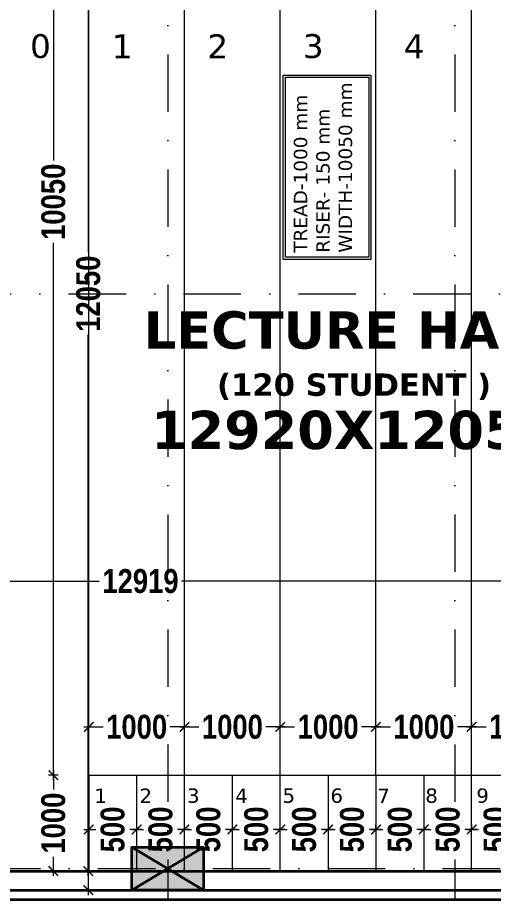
# Model space of a CAD drawing. Header units: millimetres. Extents: x -3092155 to 4513934, y -12317808 to 1850003.
# Drawn here: x -401904 to -396932, y -5715460 to -5706319 of the extents above; entities that cross this region are included whole.
import ezdxf

# ---------------------------------------------------------------- set-up
doc = ezdxf.new("R2010")
doc.units = ezdxf.units.MM
doc.header["$LTSCALE"] = 2
doc.header["$MEASUREMENT"] = 0
doc.header["$PDMODE"] = 34
doc.header["$PDSIZE"] = 500
doc.linetypes.add('DASHDOT', pattern=[1, 0.5, -0.25, 0, -0.25])
for name, color, linetype, lineweight in [('coloumn', 10, 'Continuous', 35), ('D DIM', 250, 'Continuous', 9), ('expen. jt.', 130, 'Continuous', 35), ('GRID', 251, 'DASHDOT', 5), ('slab', 7, 'Continuous', 15), ('Step', 251, 'Continuous', 9), ('TEXT', 7, 'Continuous', 13), ('WAll', 250, 'Continuous', 35)]:
    doc.layers.add(name, color=color, linetype=linetype, lineweight=lineweight)
doc.styles.add('INNER DIM', font='ARIALNB.TTF', dxfattribs={"height": 250})
doc.styles.add('style2', font='verdana.ttf')
doc.dimstyles.new('external final', dxfattribs={"dimscale": 0, "dimtxt": 250, "dimasz": 100, "dimexe": 50, "dimexo": 50, "dimgap": 50, "dimtad": 0, "dimdec": 0, "dimzin": 0, "dimdsep": 46, "dimtxsty": 'INNER DIM', "dimblk": 'ARCHTICK', "dimcen": 100, "dimdle": 50, "dimclrd": 256, "dimclre": 256, "dimclrt": 256, "dimadec": 0, "dimazin": 0, "dimtfac": 1, "dimtdec": 0, "dimtix": 1, "dimtmove": 1, "dimatfit": 3, "dimfxl": 50, "dimfxlon": 1, "dimtolj": 1, "dimtzin": 0, "dimlwd": -1, "dimlwe": -1, "dimarcsym": 1})
doc.dimstyles.new('INNER DIM', dxfattribs={"dimscale": 0, "dimtxt": 250, "dimasz": 100, "dimexe": 50, "dimexo": 50, "dimgap": 50, "dimtad": 0, "dimdec": 0, "dimzin": 0, "dimdsep": 46, "dimtxsty": 'INNER DIM', "dimblk": 'ARCHTICK', "dimcen": 100, "dimdle": 50, "dimclrd": 256, "dimclre": 256, "dimclrt": 256, "dimadec": 0, "dimazin": 0, "dimtfac": 1, "dimtdec": 0, "dimtix": 1, "dimtmove": 2, "dimatfit": 3, "dimfxl": 50, "dimfxlon": 1, "dimtolj": 1, "dimtzin": 0, "dimlwd": -1, "dimlwe": -1, "dimarcsym": 1})

# ---------------------------------------------------------------- blocks, each defined once
blk = doc.blocks.new('_ArchTick')
at = {"color": 0, "linetype": 'ByBlock', "const_width": 0.15}
blk.add_lwpolyline([(-0.5, -0.5), (0.5, 0.5)], dxfattribs=at)
blk = doc.blocks.new('*D710')
at = {"layer": 'D DIM', "ltscale": 100, "transparency": 16777216}
for p, q in [((-407128.9, -5712201.2), (-401049.5, -5712201.2)), ((-407078.9, -5712251.2), (-407078.9, -5712151.2)), ((-394109.7, -5712201.2), (-400189.1, -5712201.2)), ((-394159.7, -5712251.2), (-394159.7, -5712151.2))]:
    blk.add_line(p, q, dxfattribs=at)
at = {"layer": 'Defpoints', "color": 0, "lineweight": 50, "ltscale": 100, "transparency": 16777216}
for p in [(-394159.7, -5712201.2), (-394159.7, -5714776.2), (-407078.9, -5714976.2)]:
    blk.add_point(p, dxfattribs=at)
at = {"layer": 'D DIM', "ltscale": 100, "transparency": 16777216, "xscale": 100, "yscale": 100, "zscale": 100, "rotation": 180}
blk.add_blockref('_ArchTick', (-407078.9, -5712201.2), dxfattribs=at)
at = {"layer": 'D DIM', "ltscale": 100, "transparency": 16777216, "xscale": 100, "yscale": 100, "zscale": 100}
blk.add_blockref('_ArchTick', (-394159.7, -5712201.2), dxfattribs=at)
at = {"layer": 'D DIM', "ltscale": 100, "transparency": 16777216, "insert": (-400619.3, -5712201.2), "char_height": 250, "attachment_point": 5, "style": 'INNER DIM'}
blk.add_mtext('\\A1;12919', dxfattribs=at)
blk = doc.blocks.new('*D730')
at = {"layer": 'D DIM', "ltscale": 100, "transparency": 16777216}
for p, q in [((-438689.1, 360.6), (-438689.1, 460.6)), ((998.8, 360.6), (998.8, 460.6)), ((1048.8, 410.6), (-438739.1, 410.6))]:
    blk.add_line(p, q, dxfattribs=at)
at = {"layer": 'Defpoints', "color": 0, "lineweight": 50, "ltscale": 100, "transparency": 16777216}
for p in [(-438689.1, 410.6), (998.8, 0), (-438689.1, -5723126.2)]:
    blk.add_point(p, dxfattribs=at)
at = {"layer": 'D DIM', "ltscale": 100, "transparency": 16777216, "xscale": 100, "yscale": 100, "zscale": 100, "rotation": 180}
blk.add_blockref('_ArchTick', (-438689.1, 410.6), dxfattribs=at)
at = {"layer": 'D DIM', "ltscale": 100, "transparency": 16777216, "xscale": 100, "yscale": 100, "zscale": 100}
blk.add_blockref('_ArchTick', (998.8, 410.6), dxfattribs=at)
at = {"layer": 'D DIM', "ltscale": 100, "transparency": 16777216, "insert": (1326.5, 835.2), "char_height": 250, "attachment_point": 5, "style": 'INNER DIM'}
blk.add_mtext('\\A1;439688', dxfattribs=at)
blk = doc.blocks.new('*D351')
at = {"layer": 'D DIM', "ltscale": 100, "transparency": 16777216}
for p, q in [((-401114, -5703176.2), (-401214, -5703176.2)), ((-401164, -5703126.2), (-401164, -5708771.4)), ((-401164, -5715276.2), (-401164, -5709631.1)), ((-401114, -5715226.2), (-401214, -5715226.2))]:
    blk.add_line(p, q, dxfattribs=at)
at = {"layer": 'Defpoints', "color": 0, "lineweight": 50, "ltscale": 100, "transparency": 16777216}
for p in [(-400709.3, -5703176.2), (-401164, -5715226.2), (-400709.3, -5715226.2)]:
    blk.add_point(p, dxfattribs=at)
at = {"layer": 'D DIM', "ltscale": 100, "transparency": 16777216, "xscale": 100, "yscale": 100, "zscale": 100}
for p, rotation in [((-401164, -5703176.2), 90), ((-401164, -5715226.2), 270)]:
    blk.add_blockref('_ArchTick', p, dxfattribs=dict(at, rotation=rotation))
at = {"layer": 'D DIM', "ltscale": 100, "transparency": 16777216, "insert": (-401164, -5709201.2), "char_height": 250, "attachment_point": 5, "rotation": 90, "style": 'INNER DIM'}
blk.add_mtext('\\A1;12050', dxfattribs=at)
blk = doc.blocks.new('*D352')
at = {"layer": 'D DIM', "ltscale": 100, "transparency": 16777216}
for p, q in [((-401114, -5715226.2), (-401214, -5715226.2)), ((-401164, -5715176.2), (-401164, -5715476.2)), ((-401114, -5715426.2), (-401214, -5715426.2))]:
    blk.add_line(p, q, dxfattribs=at)
at = {"layer": 'Defpoints', "color": 0, "lineweight": 50, "ltscale": 100, "transparency": 16777216}
for p in [(-400709.3, -5715226.2), (-401164, -5715426.2), (-400709.3, -5715426.2)]:
    blk.add_point(p, dxfattribs=at)
at = {"layer": 'D DIM', "ltscale": 100, "transparency": 16777216, "xscale": 100, "yscale": 100, "zscale": 100}
for p, rotation in [((-401164, -5715226.2), 90), ((-401164, -5715426.2), 270)]:
    blk.add_blockref('_ArchTick', p, dxfattribs=dict(at, rotation=rotation))
at = {"layer": 'D DIM', "ltscale": 100, "transparency": 16777216, "insert": (-402327.4, -5714767.9), "char_height": 250, "attachment_point": 5, "rotation": 90, "style": 'INNER DIM'}
blk.add_mtext('\\A1;200', dxfattribs=at)
blk = doc.blocks.new('*D486')
at = {"layer": 'D DIM', "ltscale": 100, "transparency": 16777216}
for p, q in [((-401479.2, -5704176.1), (-401579.2, -5704176.1)), ((-401529.2, -5704126.1), (-401529.2, -5707812.2)), ((-401529.2, -5714276.2), (-401529.2, -5708671.9)), ((-401479.2, -5714226.2), (-401579.2, -5714226.2))]:
    blk.add_line(p, q, dxfattribs=at)
at = {"layer": 'Defpoints', "color": 0, "lineweight": 50, "ltscale": 100, "transparency": 16777216}
for p in [(-400891.2, -5704176.1), (-401529.2, -5714226.2), (-401159.3, -5714226.2)]:
    blk.add_point(p, dxfattribs=at)
at = {"layer": 'D DIM', "ltscale": 100, "transparency": 16777216, "xscale": 100, "yscale": 100, "zscale": 100}
for p, rotation in [((-401529.2, -5704176.1), 90), ((-401529.2, -5714226.2), 270)]:
    blk.add_blockref('_ArchTick', p, dxfattribs=dict(at, rotation=rotation))
at = {"layer": 'D DIM', "ltscale": 100, "transparency": 16777216, "insert": (-401529.2, -5708242), "char_height": 250, "attachment_point": 5, "rotation": 90, "style": 'INNER DIM'}
blk.add_mtext('\\A1;10050', dxfattribs=at)
blk = doc.blocks.new('*D487')
at = {"layer": 'D DIM', "ltscale": 100, "transparency": 16777216}
for p, q in [((-401479.2, -5714226.2), (-401579.2, -5714226.2)), ((-401529.2, -5714176.2), (-401529.2, -5714376)), ((-401529.2, -5715276.2), (-401529.2, -5715076.5)), ((-401479.2, -5715226.2), (-401579.2, -5715226.2))]:
    blk.add_line(p, q, dxfattribs=at)
at = {"layer": 'Defpoints', "color": 0, "lineweight": 50, "ltscale": 100, "transparency": 16777216}
for p in [(-401159.3, -5714226.2), (-401529.2, -5715226.2), (-401159.3, -5715226.2)]:
    blk.add_point(p, dxfattribs=at)
at = {"layer": 'D DIM', "ltscale": 100, "transparency": 16777216, "xscale": 100, "yscale": 100, "zscale": 100}
for p, rotation in [((-401529.2, -5714226.2), 90), ((-401529.2, -5715226.2), 270)]:
    blk.add_blockref('_ArchTick', p, dxfattribs=dict(at, rotation=rotation))
at = {"layer": 'D DIM', "ltscale": 100, "transparency": 16777216, "insert": (-401529.2, -5714726.2), "char_height": 250, "attachment_point": 5, "rotation": 90, "style": 'INNER DIM'}
blk.add_mtext('\\A1;1000', dxfattribs=at)
blk = doc.blocks.new('*D490')
at = {"layer": 'D DIM', "ltscale": 100, "transparency": 16777216}
for p, q in [((-397159.3, -5713722), (-397159.3, -5713672)), ((-396159.3, -5713722), (-396159.3, -5713672)), ((-397209.3, -5713722), (-397009.5, -5713722)), ((-396109.3, -5713722), (-396309.1, -5713722))]:
    blk.add_line(p, q, dxfattribs=at)
at = {"layer": 'Defpoints', "color": 0, "lineweight": 50, "ltscale": 100, "transparency": 16777216}
for p in [(-397159.3, -5713722), (-397159.3, -5713722), (-396159.3, -5713722)]:
    blk.add_point(p, dxfattribs=at)
at = {"layer": 'D DIM', "ltscale": 100, "transparency": 16777216, "xscale": 100, "yscale": 100, "zscale": 100, "rotation": 180}
blk.add_blockref('_ArchTick', (-397159.3, -5713722), dxfattribs=at)
at = {"layer": 'D DIM', "ltscale": 100, "transparency": 16777216, "xscale": 100, "yscale": 100, "zscale": 100}
blk.add_blockref('_ArchTick', (-396159.3, -5713722), dxfattribs=at)
at = {"layer": 'D DIM', "ltscale": 100, "transparency": 16777216, "insert": (-396659.3, -5713722), "char_height": 250, "attachment_point": 5, "style": 'INNER DIM'}
blk.add_mtext('\\A1;1000', dxfattribs=at)
blk = doc.blocks.new('*D491')
at = {"layer": 'D DIM', "ltscale": 100, "transparency": 16777216}
for p, q in [((-398159.3, -5713722), (-398159.3, -5713672)), ((-397159.3, -5713722), (-397159.3, -5713672)), ((-398209.3, -5713722), (-398009.5, -5713722)), ((-397109.3, -5713722), (-397309.1, -5713722))]:
    blk.add_line(p, q, dxfattribs=at)
at = {"layer": 'Defpoints', "color": 0, "lineweight": 50, "ltscale": 100, "transparency": 16777216}
for p in [(-398159.3, -5713722), (-398159.3, -5713722), (-397159.3, -5713722)]:
    blk.add_point(p, dxfattribs=at)
at = {"layer": 'D DIM', "ltscale": 100, "transparency": 16777216, "xscale": 100, "yscale": 100, "zscale": 100, "rotation": 180}
blk.add_blockref('_ArchTick', (-398159.3, -5713722), dxfattribs=at)
at = {"layer": 'D DIM', "ltscale": 100, "transparency": 16777216, "xscale": 100, "yscale": 100, "zscale": 100}
blk.add_blockref('_ArchTick', (-397159.3, -5713722), dxfattribs=at)
at = {"layer": 'D DIM', "ltscale": 100, "transparency": 16777216, "insert": (-397659.3, -5713722), "char_height": 250, "attachment_point": 5, "style": 'INNER DIM'}
blk.add_mtext('\\A1;1000', dxfattribs=at)
blk = doc.blocks.new('*D492')
at = {"layer": 'D DIM', "ltscale": 100, "transparency": 16777216}
for p, q in [((-399159.3, -5713722), (-399159.3, -5713672)), ((-398159.3, -5713722), (-398159.3, -5713672)), ((-399209.3, -5713722), (-399009.5, -5713722)), ((-398109.3, -5713722), (-398309.1, -5713722))]:
    blk.add_line(p, q, dxfattribs=at)
at = {"layer": 'Defpoints', "color": 0, "lineweight": 50, "ltscale": 100, "transparency": 16777216}
for p in [(-399159.3, -5713722), (-399159.3, -5713722), (-398159.3, -5713722)]:
    blk.add_point(p, dxfattribs=at)
at = {"layer": 'D DIM', "ltscale": 100, "transparency": 16777216, "xscale": 100, "yscale": 100, "zscale": 100, "rotation": 180}
blk.add_blockref('_ArchTick', (-399159.3, -5713722), dxfattribs=at)
at = {"layer": 'D DIM', "ltscale": 100, "transparency": 16777216, "xscale": 100, "yscale": 100, "zscale": 100}
blk.add_blockref('_ArchTick', (-398159.3, -5713722), dxfattribs=at)
at = {"layer": 'D DIM', "ltscale": 100, "transparency": 16777216, "insert": (-398659.3, -5713722), "char_height": 250, "attachment_point": 5, "style": 'INNER DIM'}
blk.add_mtext('\\A1;1000', dxfattribs=at)
blk = doc.blocks.new('*D493')
at = {"layer": 'D DIM', "ltscale": 100, "transparency": 16777216}
for p, q in [((-400159.3, -5713722), (-400159.3, -5713672)), ((-399159.3, -5713722), (-399159.3, -5713672)), ((-400209.3, -5713722), (-400009.5, -5713722)), ((-399109.3, -5713722), (-399309.1, -5713722))]:
    blk.add_line(p, q, dxfattribs=at)
at = {"layer": 'Defpoints', "color": 0, "lineweight": 50, "ltscale": 100, "transparency": 16777216}
for p in [(-400159.3, -5713722), (-400159.3, -5713722), (-399159.3, -5713722)]:
    blk.add_point(p, dxfattribs=at)
at = {"layer": 'D DIM', "ltscale": 100, "transparency": 16777216, "xscale": 100, "yscale": 100, "zscale": 100, "rotation": 180}
blk.add_blockref('_ArchTick', (-400159.3, -5713722), dxfattribs=at)
at = {"layer": 'D DIM', "ltscale": 100, "transparency": 16777216, "xscale": 100, "yscale": 100, "zscale": 100}
blk.add_blockref('_ArchTick', (-399159.3, -5713722), dxfattribs=at)
at = {"layer": 'D DIM', "ltscale": 100, "transparency": 16777216, "insert": (-399659.3, -5713722), "char_height": 250, "attachment_point": 5, "style": 'INNER DIM'}
blk.add_mtext('\\A1;1000', dxfattribs=at)
blk = doc.blocks.new('*D494')
at = {"layer": 'D DIM', "ltscale": 100, "transparency": 16777216}
for p, q in [((-401159.3, -5713722), (-401159.3, -5713672)), ((-400159.3, -5713722), (-400159.3, -5713672)), ((-401209.3, -5713722), (-401009.5, -5713722)), ((-400109.3, -5713722), (-400309.1, -5713722))]:
    blk.add_line(p, q, dxfattribs=at)
at = {"layer": 'Defpoints', "color": 0, "lineweight": 50, "ltscale": 100, "transparency": 16777216}
for p in [(-401159.3, -5713722), (-401159.3, -5713722), (-400159.3, -5713722)]:
    blk.add_point(p, dxfattribs=at)
at = {"layer": 'D DIM', "ltscale": 100, "transparency": 16777216, "xscale": 100, "yscale": 100, "zscale": 100, "rotation": 180}
blk.add_blockref('_ArchTick', (-401159.3, -5713722), dxfattribs=at)
at = {"layer": 'D DIM', "ltscale": 100, "transparency": 16777216, "xscale": 100, "yscale": 100, "zscale": 100}
blk.add_blockref('_ArchTick', (-400159.3, -5713722), dxfattribs=at)
at = {"layer": 'D DIM', "ltscale": 100, "transparency": 16777216, "insert": (-400659.3, -5713722), "char_height": 250, "attachment_point": 5, "style": 'INNER DIM'}
blk.add_mtext('\\A1;1000', dxfattribs=at)
blk = doc.blocks.new('*D499')
at = {"layer": 'D DIM', "ltscale": 100, "transparency": 16777216}
for p, q in [((-397209.3, -5714792), (-397086.9, -5714792)), ((-397159.3, -5714792), (-397159.3, -5714742)), ((-396609.3, -5714792), (-396731.7, -5714792)), ((-396659.3, -5714792), (-396659.3, -5714742))]:
    blk.add_line(p, q, dxfattribs=at)
at = {"layer": 'Defpoints', "color": 0, "lineweight": 50, "ltscale": 100, "transparency": 16777216}
for p in [(-397159.3, -5714792), (-397159.3, -5714792), (-396659.3, -5714792)]:
    blk.add_point(p, dxfattribs=at)
at = {"layer": 'D DIM', "ltscale": 100, "transparency": 16777216, "xscale": 100, "yscale": 100, "zscale": 100, "rotation": 180}
blk.add_blockref('_ArchTick', (-397159.3, -5714792), dxfattribs=at)
at = {"layer": 'D DIM', "ltscale": 100, "transparency": 16777216, "xscale": 100, "yscale": 100, "zscale": 100}
blk.add_blockref('_ArchTick', (-396659.3, -5714792), dxfattribs=at)
at = {"layer": 'D DIM', "ltscale": 100, "transparency": 16777216, "insert": (-396909.3, -5714792), "char_height": 250, "attachment_point": 5, "rotation": 90, "style": 'INNER DIM'}
blk.add_mtext('\\A1;500', dxfattribs=at)
blk = doc.blocks.new('*D500')
at = {"layer": 'D DIM', "ltscale": 100, "transparency": 16777216}
for p, q in [((-397709.3, -5714792), (-397586.9, -5714792)), ((-397659.3, -5714792), (-397659.3, -5714842)), ((-397109.3, -5714792), (-397231.7, -5714792)), ((-397159.3, -5714792), (-397159.3, -5714742))]:
    blk.add_line(p, q, dxfattribs=at)
at = {"layer": 'Defpoints', "color": 0, "lineweight": 50, "ltscale": 100, "transparency": 16777216}
for p in [(-397659.3, -5714792), (-397659.3, -5714792), (-397159.3, -5714792)]:
    blk.add_point(p, dxfattribs=at)
at = {"layer": 'D DIM', "ltscale": 100, "transparency": 16777216, "xscale": 100, "yscale": 100, "zscale": 100, "rotation": 180}
blk.add_blockref('_ArchTick', (-397659.3, -5714792), dxfattribs=at)
at = {"layer": 'D DIM', "ltscale": 100, "transparency": 16777216, "xscale": 100, "yscale": 100, "zscale": 100}
blk.add_blockref('_ArchTick', (-397159.3, -5714792), dxfattribs=at)
at = {"layer": 'D DIM', "ltscale": 100, "transparency": 16777216, "insert": (-397409.3, -5714792), "char_height": 250, "attachment_point": 5, "rotation": 90, "style": 'INNER DIM'}
blk.add_mtext('\\A1;500', dxfattribs=at)
blk = doc.blocks.new('*D501')
at = {"layer": 'D DIM', "ltscale": 100, "transparency": 16777216}
for p, q in [((-398209.3, -5714792), (-398086.9, -5714792)), ((-398159.3, -5714792), (-398159.3, -5714742)), ((-397609.3, -5714792), (-397731.7, -5714792)), ((-397659.3, -5714792), (-397659.3, -5714842))]:
    blk.add_line(p, q, dxfattribs=at)
at = {"layer": 'Defpoints', "color": 0, "lineweight": 50, "ltscale": 100, "transparency": 16777216}
for p in [(-398159.3, -5714792), (-398159.3, -5714792), (-397659.3, -5714792)]:
    blk.add_point(p, dxfattribs=at)
at = {"layer": 'D DIM', "ltscale": 100, "transparency": 16777216, "xscale": 100, "yscale": 100, "zscale": 100, "rotation": 180}
blk.add_blockref('_ArchTick', (-398159.3, -5714792), dxfattribs=at)
at = {"layer": 'D DIM', "ltscale": 100, "transparency": 16777216, "xscale": 100, "yscale": 100, "zscale": 100}
blk.add_blockref('_ArchTick', (-397659.3, -5714792), dxfattribs=at)
at = {"layer": 'D DIM', "ltscale": 100, "transparency": 16777216, "insert": (-397909.3, -5714792), "char_height": 250, "attachment_point": 5, "rotation": 90, "style": 'INNER DIM'}
blk.add_mtext('\\A1;500', dxfattribs=at)
blk = doc.blocks.new('*D502')
at = {"layer": 'D DIM', "ltscale": 100, "transparency": 16777216}
for p, q in [((-398709.3, -5714792), (-398586.9, -5714792)), ((-398659.3, -5714792), (-398659.3, -5714842)), ((-398109.3, -5714792), (-398231.7, -5714792)), ((-398159.3, -5714792), (-398159.3, -5714742))]:
    blk.add_line(p, q, dxfattribs=at)
at = {"layer": 'Defpoints', "color": 0, "lineweight": 50, "ltscale": 100, "transparency": 16777216}
for p in [(-398659.3, -5714792), (-398659.3, -5714792), (-398159.3, -5714792)]:
    blk.add_point(p, dxfattribs=at)
at = {"layer": 'D DIM', "ltscale": 100, "transparency": 16777216, "xscale": 100, "yscale": 100, "zscale": 100, "rotation": 180}
blk.add_blockref('_ArchTick', (-398659.3, -5714792), dxfattribs=at)
at = {"layer": 'D DIM', "ltscale": 100, "transparency": 16777216, "xscale": 100, "yscale": 100, "zscale": 100}
blk.add_blockref('_ArchTick', (-398159.3, -5714792), dxfattribs=at)
at = {"layer": 'D DIM', "ltscale": 100, "transparency": 16777216, "insert": (-398409.3, -5714792), "char_height": 250, "attachment_point": 5, "rotation": 90, "style": 'INNER DIM'}
blk.add_mtext('\\A1;500', dxfattribs=at)
blk = doc.blocks.new('*D503')
at = {"layer": 'D DIM', "ltscale": 100, "transparency": 16777216}
for p, q in [((-399209.3, -5714792), (-399086.9, -5714792)), ((-399159.3, -5714792), (-399159.3, -5714742)), ((-398609.3, -5714792), (-398731.7, -5714792)), ((-398659.3, -5714792), (-398659.3, -5714842))]:
    blk.add_line(p, q, dxfattribs=at)
at = {"layer": 'Defpoints', "color": 0, "lineweight": 50, "ltscale": 100, "transparency": 16777216}
for p in [(-399159.3, -5714792), (-399159.3, -5714792), (-398659.3, -5714792)]:
    blk.add_point(p, dxfattribs=at)
at = {"layer": 'D DIM', "ltscale": 100, "transparency": 16777216, "xscale": 100, "yscale": 100, "zscale": 100, "rotation": 180}
blk.add_blockref('_ArchTick', (-399159.3, -5714792), dxfattribs=at)
at = {"layer": 'D DIM', "ltscale": 100, "transparency": 16777216, "xscale": 100, "yscale": 100, "zscale": 100}
blk.add_blockref('_ArchTick', (-398659.3, -5714792), dxfattribs=at)
at = {"layer": 'D DIM', "ltscale": 100, "transparency": 16777216, "insert": (-398909.3, -5714792), "char_height": 250, "attachment_point": 5, "rotation": 90, "style": 'INNER DIM'}
blk.add_mtext('\\A1;500', dxfattribs=at)
blk = doc.blocks.new('*D504')
at = {"layer": 'D DIM', "ltscale": 100, "transparency": 16777216}
for p, q in [((-399709.3, -5714792), (-399586.9, -5714792)), ((-399659.3, -5714792), (-399659.3, -5714742)), ((-399109.3, -5714792), (-399231.7, -5714792)), ((-399159.3, -5714792), (-399159.3, -5714742))]:
    blk.add_line(p, q, dxfattribs=at)
at = {"layer": 'Defpoints', "color": 0, "lineweight": 50, "ltscale": 100, "transparency": 16777216}
for p in [(-399659.3, -5714792), (-399659.3, -5714792), (-399159.3, -5714792)]:
    blk.add_point(p, dxfattribs=at)
at = {"layer": 'D DIM', "ltscale": 100, "transparency": 16777216, "xscale": 100, "yscale": 100, "zscale": 100, "rotation": 180}
blk.add_blockref('_ArchTick', (-399659.3, -5714792), dxfattribs=at)
at = {"layer": 'D DIM', "ltscale": 100, "transparency": 16777216, "xscale": 100, "yscale": 100, "zscale": 100}
blk.add_blockref('_ArchTick', (-399159.3, -5714792), dxfattribs=at)
at = {"layer": 'D DIM', "ltscale": 100, "transparency": 16777216, "insert": (-399409.3, -5714792), "char_height": 250, "attachment_point": 5, "rotation": 90, "style": 'INNER DIM'}
blk.add_mtext('\\A1;500', dxfattribs=at)
blk = doc.blocks.new('*D505')
at = {"layer": 'D DIM', "ltscale": 100, "transparency": 16777216}
for p, q in [((-400209.3, -5714792), (-400086.9, -5714792)), ((-400159.3, -5714792), (-400159.3, -5714742)), ((-399609.3, -5714792), (-399731.7, -5714792)), ((-399659.3, -5714792), (-399659.3, -5714742))]:
    blk.add_line(p, q, dxfattribs=at)
at = {"layer": 'Defpoints', "color": 0, "lineweight": 50, "ltscale": 100, "transparency": 16777216}
for p in [(-400159.3, -5714792), (-400159.3, -5714792), (-399659.3, -5714792)]:
    blk.add_point(p, dxfattribs=at)
at = {"layer": 'D DIM', "ltscale": 100, "transparency": 16777216, "xscale": 100, "yscale": 100, "zscale": 100, "rotation": 180}
blk.add_blockref('_ArchTick', (-400159.3, -5714792), dxfattribs=at)
at = {"layer": 'D DIM', "ltscale": 100, "transparency": 16777216, "xscale": 100, "yscale": 100, "zscale": 100}
blk.add_blockref('_ArchTick', (-399659.3, -5714792), dxfattribs=at)
at = {"layer": 'D DIM', "ltscale": 100, "transparency": 16777216, "insert": (-399909.3, -5714792), "char_height": 250, "attachment_point": 5, "rotation": 90, "style": 'INNER DIM'}
blk.add_mtext('\\A1;500', dxfattribs=at)
blk = doc.blocks.new('*D506')
at = {"layer": 'D DIM', "ltscale": 100, "transparency": 16777216}
for p, q in [((-400709.3, -5714792), (-400586.9, -5714792)), ((-400659.3, -5714792), (-400659.3, -5714842)), ((-400109.3, -5714792), (-400231.7, -5714792)), ((-400159.3, -5714792), (-400159.3, -5714742))]:
    blk.add_line(p, q, dxfattribs=at)
at = {"layer": 'Defpoints', "color": 0, "lineweight": 50, "ltscale": 100, "transparency": 16777216}
for p in [(-400659.3, -5714792), (-400659.3, -5714792), (-400159.3, -5714792)]:
    blk.add_point(p, dxfattribs=at)
at = {"layer": 'D DIM', "ltscale": 100, "transparency": 16777216, "xscale": 100, "yscale": 100, "zscale": 100, "rotation": 180}
blk.add_blockref('_ArchTick', (-400659.3, -5714792), dxfattribs=at)
at = {"layer": 'D DIM', "ltscale": 100, "transparency": 16777216, "xscale": 100, "yscale": 100, "zscale": 100}
blk.add_blockref('_ArchTick', (-400159.3, -5714792), dxfattribs=at)
at = {"layer": 'D DIM', "ltscale": 100, "transparency": 16777216, "insert": (-400409.3, -5714792), "char_height": 250, "attachment_point": 5, "rotation": 90, "style": 'INNER DIM'}
blk.add_mtext('\\A1;500', dxfattribs=at)
blk = doc.blocks.new('*D507')
at = {"layer": 'D DIM', "ltscale": 100, "transparency": 16777216}
for p, q in [((-401209.3, -5714792), (-401086.9, -5714792)), ((-401159.3, -5714792), (-401159.3, -5714742)), ((-400609.3, -5714792), (-400731.7, -5714792)), ((-400659.3, -5714792), (-400659.3, -5714842))]:
    blk.add_line(p, q, dxfattribs=at)
at = {"layer": 'Defpoints', "color": 0, "lineweight": 50, "ltscale": 100, "transparency": 16777216}
for p in [(-401159.3, -5714792), (-401159.3, -5714792), (-400659.3, -5714792)]:
    blk.add_point(p, dxfattribs=at)
at = {"layer": 'D DIM', "ltscale": 100, "transparency": 16777216, "xscale": 100, "yscale": 100, "zscale": 100, "rotation": 180}
blk.add_blockref('_ArchTick', (-401159.3, -5714792), dxfattribs=at)
at = {"layer": 'D DIM', "ltscale": 100, "transparency": 16777216, "xscale": 100, "yscale": 100, "zscale": 100}
blk.add_blockref('_ArchTick', (-400659.3, -5714792), dxfattribs=at)
at = {"layer": 'D DIM', "ltscale": 100, "transparency": 16777216, "insert": (-400909.3, -5714792), "char_height": 250, "attachment_point": 5, "rotation": 90, "style": 'INNER DIM'}
blk.add_mtext('\\A1;500', dxfattribs=at)
blk = doc.blocks.new('F.F')
at = {"layer": 'coloumn', "ltscale": 100}
blk.add_hatch(color=256, dxfattribs=at).paths.add_polyline_path([(-172580.3, -5868756.2), (-172580.3, -5868306.2), (-173330.3, -5868306.2), (-173330.3, -5868756.2)])
for p, q in [((-173330.3, -5868756.2), (-173330.3, -5868306.2)), ((-173330.3, -5868306.2), (-172580.3, -5868306.2)), ((-172580.3, -5868306.2), (-172580.3, -5868756.2)), ((-172580.3, -5868756.2), (-173330.3, -5868756.2))]:
    blk.add_line(p, q, dxfattribs=at)
blk.add_lwpolyline([(-172580.3, -5868756.2), (-173330.3, -5868306.2), (-172580.3, -5868306.2), (-173330.3, -5868756.2)], dxfattribs=at)
blk = doc.blocks.new('GHYJHJH')
at = {"layer": 'Step', "ltscale": 100}
for p, q in [((-210274.8, -5681017.1), (-210274.8, -5668967.1)), ((-209274.8, -5681017.1), (-209274.8, -5668967.1)), ((-207274.8, -5681017.1), (-207274.8, -5668967.1)), ((-211274.8, -5680016.3), (-211274.8, -5681017.1)), ((-210774.8, -5680016.3), (-210774.8, -5681017.1)), ((-209774.8, -5680016.3), (-209774.8, -5681017.1)), ((-208774.8, -5680016.3), (-208774.8, -5681017.1)), ((-208274.8, -5680016.3), (-208274.8, -5681017.1)), ((-207774.8, -5680016.3), (-207774.8, -5681017.1))]:
    blk.add_line(p, q, dxfattribs=at)
at = {"layer": 'Step', "ltscale": 15000}
for p, q in [((-211274.8, -5680017.1), (-211274.8, -5669967.9)), ((-208274.8, -5680017.1), (-208274.8, -5669967.9)), ((-211274.8, -5680017.1), (-204274.8, -5680017.1))]:
    blk.add_line(p, q, dxfattribs=at)

msp = doc.modelspace()

# ---------------------------------------------------------------- linework, layer by layer
at = {"layer": 'expen. jt.', "ltscale": 100}
msp.add_line((-438889.7, -5715426.2), (-393959.7, -5715426.2), dxfattribs=at)
msp.add_lwpolyline([(-393983.8, -5715526.2), (-438913.8, -5715526.2), (-438913.8, -5715426.2), (-393983.8, -5715426.2)], close=True, dxfattribs=at)
at = {"layer": 'GRID', "color": 5, "ltscale": 600}
for p, q in [((-400334.7, -5657499.4), (-400334.7, -5742293.2)), ((-397335.1, -5657499.4), (-397335.1, -5742293.2))]:
    msp.add_line(p, q, dxfattribs=at)
at = {"layer": 'GRID', "color": 6, "ltscale": 600}
for p, q in [((-460174.6, -5709201.2), (-367335.1, -5709201.2)), ((-461068.9, -5715201.2), (-366441.5, -5715201.2))]:
    msp.add_line(p, q, dxfattribs=at)
at = {"layer": 'slab', "lineweight": 13}
for points in [[(-399129.5, -5708844.4), (-399129.5, -5706919.3), (-398212, -5706919.3), (-398212, -5708844.4)], [(-399106.1, -5708821), (-399106.1, -5706942.7), (-398235.4, -5706942.7), (-398235.4, -5708821)]]:
    msp.add_lwpolyline(points, close=True, dxfattribs=at)
at = {"layer": 'WAll', "ltscale": 100}
for p, q in [((-407079.3, -5715226.2), (-394159.3, -5715226.2)), ((-407279.3, -5715426.2), (-393983.8, -5715426.2))]:
    msp.add_line(p, q, dxfattribs=at)

# ---------------------------------------------------------------- block references
at = {"layer": 'coloumn'}
msp.add_blockref('F.F', (-227379.8, 153330), dxfattribs=at)
at = {"layer": 'D DIM'}
msp.add_blockref('GHYJHJH', (-189885.4, -34209.1), dxfattribs=at)

# ---------------------------------------------------------------- texts
at = {"layer": 'TEXT', "ltscale": 0.1, "attachment_point": 5, "style": 'style2'}
for s, insert, char_height in [('0', (-401664.1, -5706619.3), 249.2), ('1', (-400810.8, -5706619.3), 249.2), ('2', (-399812, -5706619.3), 249.2), ('3', (-398815.6, -5706619.3), 249.2), ('4', (-397759.7, -5706619.3), 249.2), ('\\pxt11;{\\fVerdana|b1|i0|c0|p34;\\H1.1111x;LECTURE HALL\\H0.9x; \\P\\H0.66667x;(120 STUDENT )\\P\\H1.7144x;12920X12050}', (-398388.5, -5710107.7), 350), ('1', (-401036, -5714440.5), 150), ('2', (-400564.6, -5714440.5), 150), ('3', (-400067.8, -5714440.5), 150), ('4', (-399563.9, -5714440.5), 150), ('5', (-399070, -5714440.5), 150), ('6', (-398569.6, -5714440.5), 150), ('7', (-398080.1, -5714440.5), 150), ('8', (-397578.4, -5714440.5), 150), ('9', (-397045.7, -5714440.5), 150)]:
    msp.add_mtext(s, dxfattribs=dict(at, insert=insert, char_height=char_height))
at = {"layer": 'TEXT', "ltscale": 0.1, "insert": (-398712.3, -5707885.3), "char_height": 140.4, "attachment_point": 5, "rotation": 90, "style": 'style2'}
msp.add_mtext('\\pxql;TREAD-1000 mm\\PRISER- 150 mm\\PWIDTH-10050 mm', dxfattribs=at)

# ---------------------------------------------------------------- dimensions: what is measured, and where the dimension line sits
at = {"layer": 'D DIM', "ltscale": 100}
dim = msp.add_linear_dim(base=(-438689.1, 410.6), p1=(998.8, 0), p2=(-438689.1, -5723126.2), dimstyle='INNER DIM', override={"dimscale": 1}, dxfattribs=at)
dim.commit()
dim.dimension.update_dxf_attribs({"geometry": '*D730', "text_midpoint": (1326.5, 835.2), "dimtype": 160})
for base, p1, p2, angle, dimstyle, picture, middle in [((-401164, -5715226.2), (-400709.3, -5703176.2), (-400709.3, -5715226.2), 90, 'INNER DIM', '*D351', (-401164, -5709201.2)), ((-401159.3, -5713722), (-400159.3, -5713722), (-401159.3, -5713722), 180, 'external final', '*D494', (-400659.3, -5713722)), ((-400159.3, -5713722), (-399159.3, -5713722), (-400159.3, -5713722), 180, 'external final', '*D493', (-399659.3, -5713722)), ((-399159.3, -5713722), (-398159.3, -5713722), (-399159.3, -5713722), 180, 'external final', '*D492', (-398659.3, -5713722)), ((-398159.3, -5713722), (-397159.3, -5713722), (-398159.3, -5713722), 180, 'external final', '*D491', (-397659.3, -5713722)), ((-397159.3, -5713722), (-396159.3, -5713722), (-397159.3, -5713722), 180, 'external final', '*D490', (-396659.3, -5713722)), ((-401529.2, -5715226.2), (-401159.3, -5714226.2), (-401159.3, -5715226.2), 90, 'external final', '*D487', (-401529.2, -5714726.2))]:
    dim = msp.add_linear_dim(base=base, p1=p1, p2=p2, angle=angle, dimstyle=dimstyle, override={"dimscale": 1}, dxfattribs=at)
    dim.commit()
    dim.dimension.update_dxf_attribs({"geometry": picture, "text_midpoint": middle})
for base, p1, p2, dimstyle, picture, middle in [((-401529.2, -5714226.2), (-400891.2, -5704176.1), (-401159.3, -5714226.2), 'external final', '*D486', (-401529.2, -5708242)), ((-401164, -5715426.2), (-400709.3, -5715226.2), (-400709.3, -5715426.2), 'INNER DIM', '*D352', (-402327.4, -5714767.9))]:
    dim = msp.add_linear_dim(base=base, p1=p1, p2=p2, angle=90, dimstyle=dimstyle, override={"dimscale": 1}, dxfattribs=at)
    dim.commit()
    dim.dimension.update_dxf_attribs({"geometry": picture, "text_midpoint": middle, "dimtype": 160})
dim = msp.add_linear_dim(base=(-394159.7, -5712201.2), p1=(-407078.9, -5714976.2), p2=(-394159.7, -5714776.2), dimstyle='INNER DIM', override={"dimscale": 1}, dxfattribs=at)
dim.commit()
dim.dimension.update_dxf_attribs({"geometry": '*D710', "text_midpoint": (-400619.3, -5712201.2)})
for base, p1, p2, picture, middle in [((-401159.3, -5714792), (-400659.3, -5714792), (-401159.3, -5714792), '*D507', (-400909.3, -5714792)), ((-400659.3, -5714792), (-400159.3, -5714792), (-400659.3, -5714792), '*D506', (-400409.3, -5714792)), ((-400159.3, -5714792), (-399659.3, -5714792), (-400159.3, -5714792), '*D505', (-399909.3, -5714792)), ((-399659.3, -5714792), (-399159.3, -5714792), (-399659.3, -5714792), '*D504', (-399409.3, -5714792)), ((-399159.3, -5714792), (-398659.3, -5714792), (-399159.3, -5714792), '*D503', (-398909.3, -5714792)), ((-398659.3, -5714792), (-398159.3, -5714792), (-398659.3, -5714792), '*D502', (-398409.3, -5714792)), ((-398159.3, -5714792), (-397659.3, -5714792), (-398159.3, -5714792), '*D501', (-397909.3, -5714792)), ((-397659.3, -5714792), (-397159.3, -5714792), (-397659.3, -5714792), '*D500', (-397409.3, -5714792)), ((-397159.3, -5714792), (-396659.3, -5714792), (-397159.3, -5714792), '*D499', (-396909.3, -5714792))]:
    dim = msp.add_linear_dim(base=base, p1=p1, p2=p2, angle=180, dimstyle='external final', override={"dimscale": 1}, dxfattribs=at)
    dim.commit()
    dim.dimension.update_dxf_attribs({"geometry": picture, "text_midpoint": middle, "text_rotation": 90})

doc.saveas('drawing.dxf')
